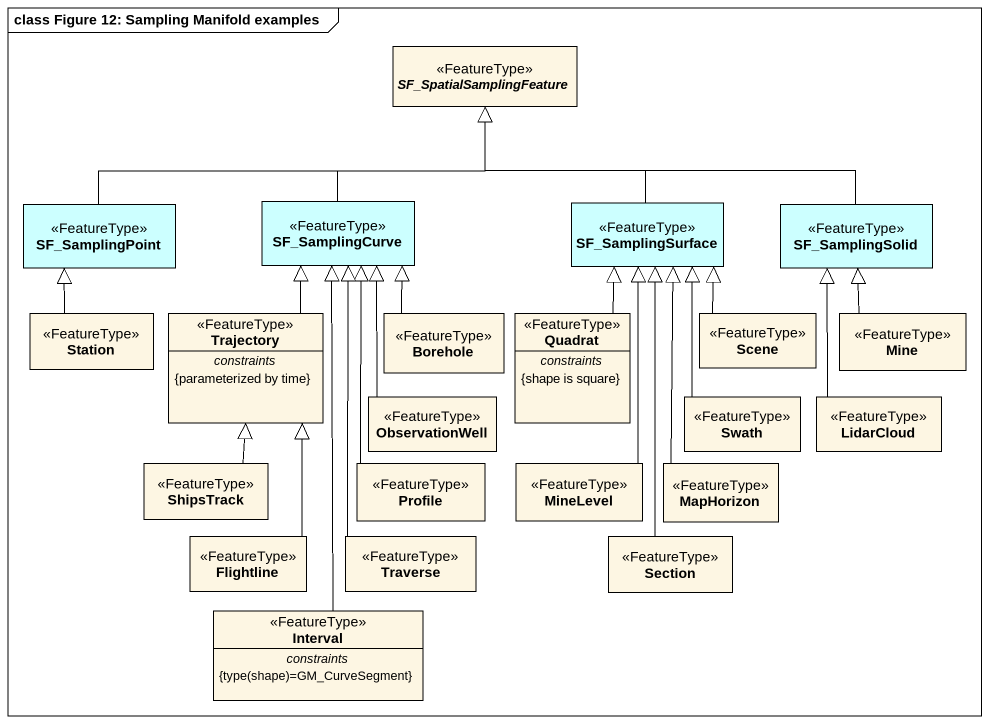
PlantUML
@startuml
mainframe class Figure 12: Sampling Manifold examples
hide circle
hide empty members
abstract class SF_SpatialSamplingFeature <<FeatureType>>
class SF_SamplingPoint <<FeatureType>> #CCFFFF
class SF_SamplingCurve <<FeatureType>> #CCFFFF
class SF_SamplingSurface <<FeatureType>> #CCFFFF
class SF_SamplingSolid <<FeatureType>> #CCFFFF
class Station <<FeatureType>>
class Trajectory <<FeatureType>> {
  -- constraints --
  {parameterized by time}
}
class Borehole <<FeatureType>>
class Quadrat <<FeatureType>> {
  -- constraints --
  {shape is square}
}
class Scene <<FeatureType>>
class Mine <<FeatureType>>
class ObservationWell <<FeatureType>>
class Swath <<FeatureType>>
class LidarCloud <<FeatureType>>
class ShipsTrack <<FeatureType>>
class Profile <<FeatureType>>
class MineLevel <<FeatureType>>
class MapHorizon <<FeatureType>>
class Flightline <<FeatureType>>
class Traverse <<FeatureType>>
class Section <<FeatureType>>
class Interval <<FeatureType>> {
  -- constraints --
  {field} {type(shape)=GM_CurveSegment}
}
SF_SamplingPoint -right-|> SF_SpatialSamplingFeature
SF_SamplingCurve -up-|> SF_SpatialSamplingFeature
SF_SamplingSurface -up-|> SF_SpatialSamplingFeature
SF_SamplingSolid -left-|> SF_SpatialSamplingFeature
Station -up-|> SF_SamplingPoint
Trajectory -up-|> SF_SamplingCurve
Borehole -up-|> SF_SamplingCurve
Quadrat -up-|> SF_SamplingSurface
Scene -up-|> SF_SamplingSurface
Mine -up-|> SF_SamplingSolid
ObservationWell -up-|> SF_SamplingCurve
Swath -up-|> SF_SamplingSurface
LidarCloud -up-|> SF_SamplingSolid
ShipsTrack -up-|> Trajectory
Profile -up-|> SF_SamplingCurve
MineLevel -up-|> SF_SamplingSurface
MapHorizon -up-|> SF_SamplingSurface
Flightline -up-|> Trajectory
Traverse -up-|> SF_SamplingCurve
Section -up-|> SF_SamplingSurface
Interval -up-|> SF_SamplingCurve
@enduml
